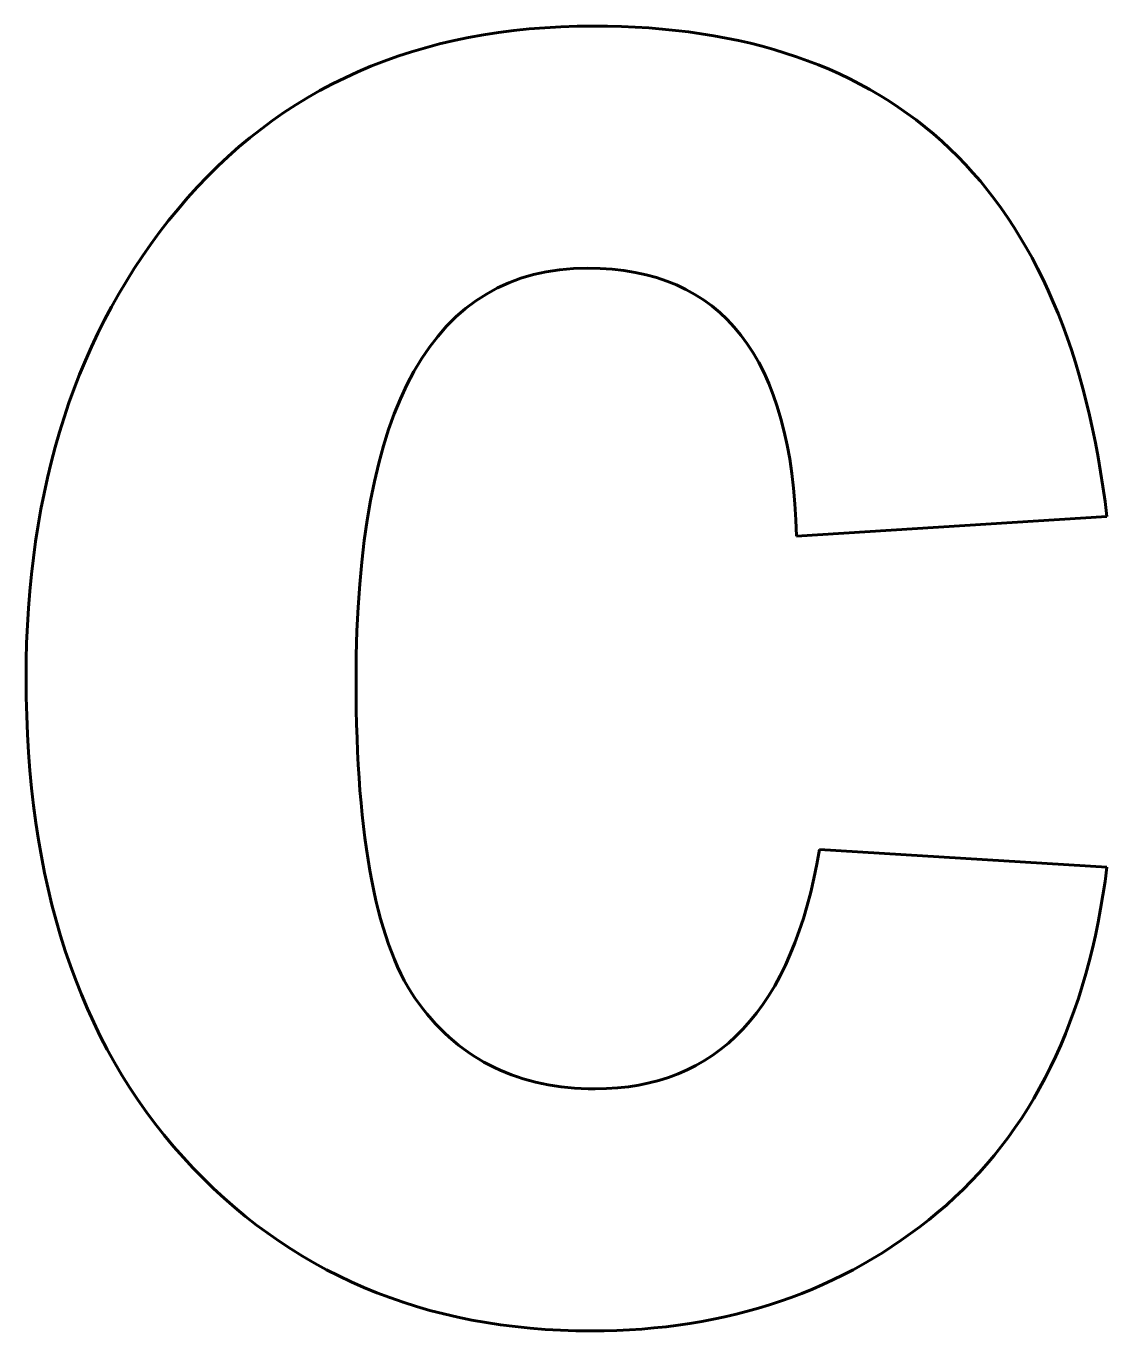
# Model space of a CAD drawing. Header units: millimetres. Extents: x -120 to 0, y -51 to 93.
import ezdxf

# ---------------------------------------------------------------- set-up
doc = ezdxf.new("R2010")
doc.units = ezdxf.units.MM
doc.linetypes.add('K5LT_BASIC', pattern=[0])

msp = doc.modelspace()

# ---------------------------------------------------------------- linework, layer by layer
at = {"color": 5, "linetype": 'K5LT_BASIC', "lineweight": 60, "true_color": 0x0000ff}
for p, q in [((-34.36, 36.64), (0, 38.81)), ((0, 0), (-31.8, 1.96))]:
    msp.add_line(p, q, dxfattribs=at)
for points in [[(-56.85, 93.1), (-76.29, 93.1), (-91.59, 86.34), (-102.83, 72.85)], [(0, 38.81), (-4.24, 74.99), (-23.19, 93.1), (-56.85, 93.1)], [(-102.83, 72.85), (-114.04, 59.4), (-119.65, 42.06), (-119.65, 20.94)], [(-83.12, 20.63), (-83.12, 51.07), (-74.57, 66.3), (-57.48, 66.3)], [(-57.48, 66.3), (-42.56, 66.3), (-34.85, 56.43), (-34.36, 36.64)], [(-119.65, 20.94), (-119.65, -1.65), (-113.87, -19.3), (-102.24, -32.12)], [(-76.14, -15.13), (-80.8, -8.86), (-83.12, 3.05), (-83.12, 20.63)], [(-31.8, 1.96), (-34.81, -15.69), (-43.12, -24.52), (-56.64, -24.52)], [(-18.74, -38.21), (-8.3, -29.49), (-2.07, -16.74), (0, 0)], [(-56.64, -24.52), (-65.01, -24.52), (-71.49, -21.4), (-76.14, -15.13)], [(-102.24, -32.12), (-90.64, -44.9), (-75.59, -51.31), (-57.06, -51.31)], [(-57.06, -51.31), (-41.93, -51.31), (-29.17, -46.93), (-18.74, -38.21)]]:
    msp.add_open_spline(points, degree=3, dxfattribs=at)

doc.saveas('drawing.dxf')
